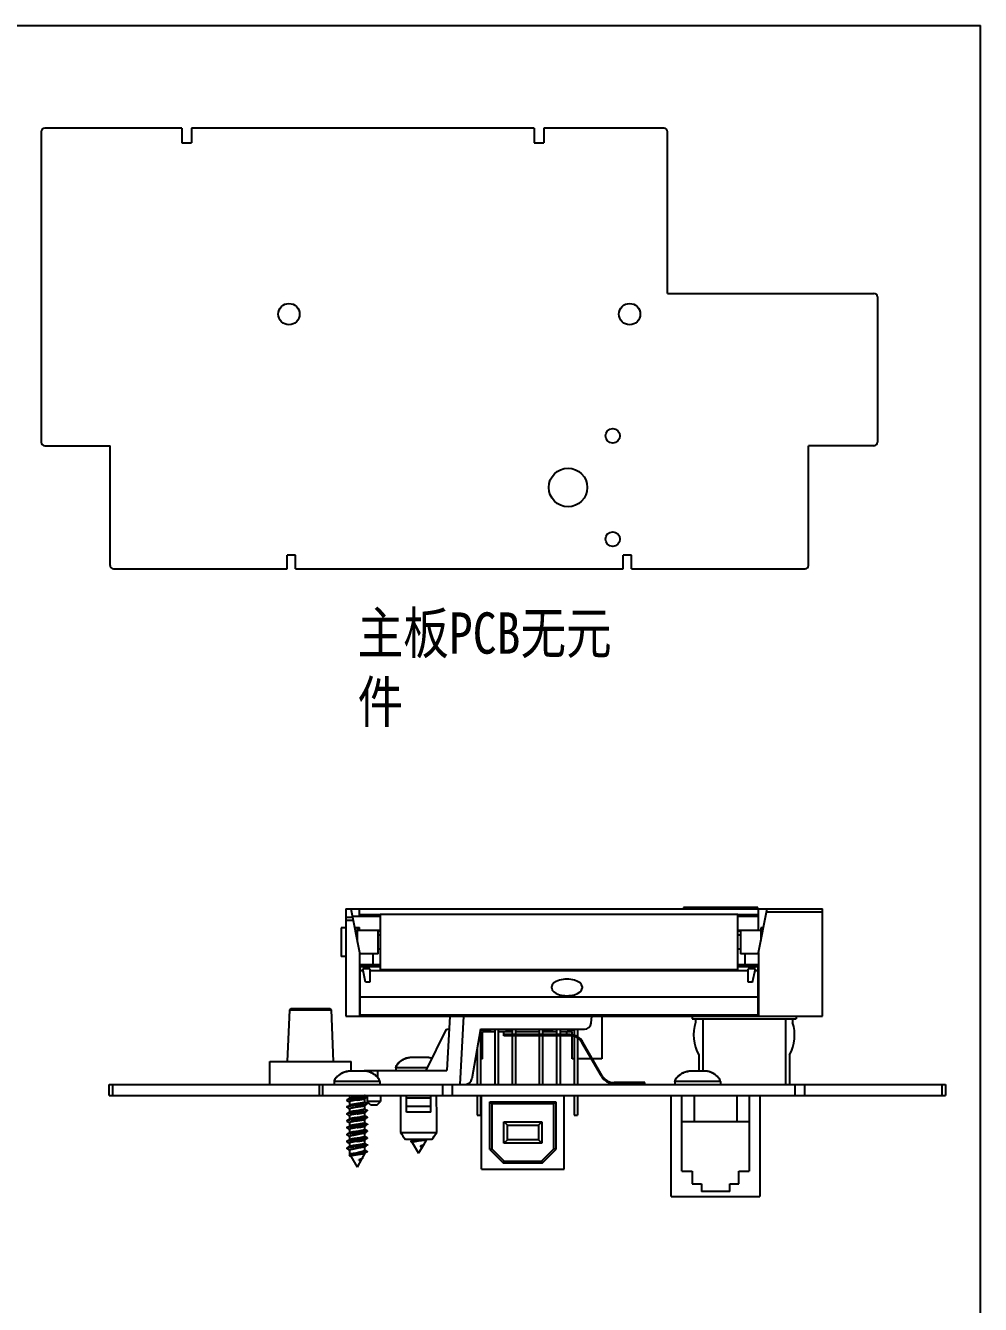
# Model space of a CAD drawing. Extents: x 0 to 420, y -74 to 297.
# Drawn here: x 281.2 to 420, y 111.3 to 297 of the extents above; entities that cross this region are included whole.
import ezdxf

# ---------------------------------------------------------------- set-up
doc = ezdxf.new("R2010")
doc.units = 0
doc.header["$LTSCALE"] = 23.1
doc.layers.get('0').update_dxf_attribs({"linetype": 'CONTINUOUS'})
doc.layers.add('02___PRT_ALL_AXES', color=7, linetype='CONTINUOUS')
doc.styles.get("Standard").update_dxf_attribs({"font": 'txt', "width": 0.85})

msp = doc.modelspace()

# ---------------------------------------------------------------- linework, layer by layer
at = {"color": 7, "linetype": 'CONTINUOUS'}
for p, q in [((0, 297), (420, 297)), ((420, 0), (420, 297)), ((283.52, 281.59), (283.52, 236.49)), ((303.97, 282.09), (284.02, 282.09)), ((303.97, 282.09), (303.97, 279.99)), ((305.37, 282.09), (305.37, 279.99)), ((355.17, 282.09), (305.37, 282.09)), ((355.17, 282.09), (355.17, 279.99)), ((374.02, 282.09), (356.57, 282.09)), ((356.57, 282.09), (356.57, 279.99)), ((374.52, 258.09), (374.52, 281.59)), ((303.97, 279.99), (305.37, 279.99)), ((355.17, 279.99), (356.57, 279.99)), ((374.52, 258.09), (404.52, 258.09)), ((405.02, 257.59), (405.02, 236.49)), ((284.02, 235.99), (293.52, 235.99)), ((293.52, 218.59), (293.52, 235.99)), ((404.52, 235.99), (395.01, 235.99)), ((395.01, 218.59), (395.01, 235.99)), ((320.47, 220.09), (319.27, 220.09)), ((319.27, 218.09), (319.27, 220.09)), ((320.47, 218.09), (320.47, 220.09)), ((369.27, 220.09), (368.07, 220.09)), ((368.07, 218.09), (368.07, 220.09)), ((369.27, 218.09), (369.27, 220.09)), ((294.02, 218.09), (319.27, 218.09)), ((320.47, 218.09), (368.07, 218.09)), ((369.27, 218.09), (394.51, 218.09)), ((327.76, 168.73), (327.76, 153.13)), ((327.76, 168.73), (397.06, 168.73)), ((327.76, 167.53), (328.73, 167.53)), ((328.49, 168.73), (329.76, 162.37)), ((328.71, 167.67), (329.76, 167.67)), ((332.76, 167.62), (328.73, 167.62)), ((329.76, 167.67), (329.76, 168.73)), ((332.76, 167.83), (329.76, 167.83)), ((332.76, 167.88), (332.76, 159.88)), ((384.76, 167.88), (332.76, 167.88)), ((387.66, 168.93), (376.86, 168.93)), ((376.86, 168.93), (376.86, 168.73)), ((384.76, 159.88), (384.76, 167.88)), ((387.76, 167.83), (384.76, 167.83)), ((387.76, 167.62), (384.76, 167.62)), ((387.66, 168.73), (387.66, 168.93)), ((387.76, 165.58), (387.76, 168.73)), ((387.76, 162.37), (389.03, 168.73)), ((397.06, 168.23), (388.93, 168.23)), ((397.06, 153.15), (397.06, 168.73)), ((327.11, 165.98), (327.11, 161.78)), ((327.76, 165.98), (327.11, 165.98)), ((328.83, 167.03), (327.76, 167.03)), ((329.03, 166.02), (329.76, 166.02)), ((329.46, 165.98), (329.04, 165.98)), ((329.46, 163.87), (329.46, 165.98)), ((332.46, 165.58), (329.46, 165.58)), ((329.76, 165.58), (329.76, 166.02)), ((331.76, 165.58), (331.76, 165.65)), ((331.76, 165.65), (332.76, 165.65)), ((332.46, 162.18), (332.46, 165.58)), ((332.46, 165.51), (332.76, 165.51)), ((384.76, 165.65), (385.76, 165.65)), ((384.76, 165.51), (385.11, 165.51)), ((388.11, 165.58), (385.11, 165.58)), ((385.11, 165.58), (385.11, 162.18)), ((385.76, 165.58), (385.76, 165.65)), ((388.48, 165.98), (388.11, 165.98)), ((388.11, 165.98), (388.11, 164.12)), ((332.76, 164.88), (332.46, 164.88)), ((385.11, 164.88), (384.76, 164.88)), ((327.76, 161.78), (327.11, 161.78)), ((329.76, 162.37), (329.76, 153.15)), ((332.46, 162.18), (329.76, 162.18)), ((331.76, 160.63), (331.76, 162.18)), ((332.76, 162.88), (332.46, 162.88)), ((385.11, 162.88), (384.76, 162.88)), ((387.76, 162.18), (385.11, 162.18)), ((385.76, 162.18), (385.76, 160.63)), ((387.76, 162.37), (387.76, 153.15)), ((329.81, 160.63), (329.81, 153.13)), ((329.81, 160.63), (332.76, 160.63)), ((329.81, 160.34), (332.76, 160.34)), ((330.62, 158.07), (330.23, 160.03)), ((331.25, 160.03), (330.23, 160.03)), ((331.25, 160.03), (331.25, 158.07)), ((384.76, 159.88), (332.76, 159.88)), ((384.76, 160.63), (387.71, 160.63)), ((384.76, 160.34), (387.71, 160.34)), ((387.29, 160.03), (386.27, 160.03)), ((386.27, 158.07), (386.27, 160.03)), ((386.9, 158.07), (387.29, 160.03)), ((387.71, 153.13), (387.71, 160.63)), ((330.29, 159.71), (329.81, 159.71)), ((331.25, 158.07), (330.62, 158.07)), ((386.27, 159.71), (331.25, 159.71)), ((386.9, 158.07), (386.27, 158.07)), ((387.71, 159.71), (387.23, 159.71)), ((357.71, 157.19), (357.71, 157.43)), ((362.11, 157.43), (362.11, 157.19)), ((319.84, 154.23), (325.48, 154.23)), ((329.81, 154.63), (329.76, 154.63)), ((329.81, 155.95), (387.71, 155.95)), ((387.76, 154.63), (387.71, 154.63)), ((319.31, 146.53), (319.64, 154.04)), ((319.64, 154.04), (325.68, 154.04)), ((326.01, 146.53), (325.68, 154.04)), ((327.76, 153.15), (329.76, 153.15)), ((327.76, 153.13), (389.76, 153.13)), ((387.71, 153.26), (329.81, 153.26)), ((342.88, 153.13), (342.46, 145.23)), ((344.88, 153.13), (344.36, 143.23)), ((363.44, 152.14), (363.53, 153.13)), ((364.96, 153.13), (364.96, 146.95)), ((378.11, 153.13), (378.11, 152.73)), ((378.11, 152.73), (393.21, 152.73)), ((378.61, 152.73), (378.61, 152.23)), ((379.66, 152.73), (379.66, 145.13)), ((387.76, 153.15), (397.06, 153.15)), ((389.76, 153.15), (389.76, 153.13)), ((391.66, 152.73), (391.66, 143.23)), ((392.71, 152.73), (392.71, 152.23)), ((393.21, 153.15), (393.21, 152.73)), ((339.46, 145.23), (342.39, 151.23)), ((342.39, 151.23), (342.78, 151.23)), ((347.36, 151.23), (346.09, 144.05)), ((347.36, 151.23), (362.44, 151.23)), ((347.36, 151.13), (348.91, 151.13)), ((347.36, 151.13), (347.36, 143.23)), ((347.66, 150.89), (349.41, 150.89)), ((347.66, 146.95), (347.66, 150.89)), ((349.41, 150.86), (347.66, 150.86)), ((348.91, 151.13), (348.91, 151.23)), ((349.41, 151.23), (349.41, 143.23)), ((349.91, 151.23), (349.91, 143.23)), ((349.91, 150.89), (351.96, 150.89)), ((351.96, 150.86), (349.91, 150.86)), ((350.76, 150.3), (350.76, 150.86)), ((360.36, 150.45), (350.76, 150.45)), ((350.91, 151.23), (351.01, 151.13)), ((351.01, 151.13), (351.96, 151.13)), ((351.96, 151.13), (351.96, 143.23)), ((352.46, 151.23), (352.46, 150.45)), ((352.46, 150.89), (355.86, 150.89)), ((355.86, 150.86), (352.46, 150.86)), ((355.86, 151.23), (355.86, 150.45)), ((356.36, 151.13), (357.91, 151.13)), ((356.36, 151.13), (356.36, 150.45)), ((356.36, 150.89), (358.41, 150.89)), ((358.41, 150.86), (356.36, 150.86)), ((357.91, 151.13), (357.91, 151.23)), ((358.41, 151.23), (358.41, 150.45)), ((358.91, 151.23), (358.91, 150.45)), ((358.91, 150.89), (360.66, 150.89)), ((360.66, 150.86), (358.91, 150.86)), ((359.26, 150.3), (359.26, 150.45)), ((359.86, 150.86), (359.86, 150.45)), ((359.91, 151.23), (360.01, 151.13)), ((360.01, 151.13), (360.96, 151.13)), ((360.36, 150.45), (360.36, 150.3)), ((360.66, 150.42), (360.66, 150.89)), ((360.96, 151.13), (360.96, 150.36)), ((361.46, 151.23), (361.46, 150.14)), ((352.46, 150.3), (352.46, 143.23)), ((355.86, 150.3), (355.86, 143.23)), ((356.36, 150.3), (356.36, 143.23)), ((358.41, 150.3), (358.41, 143.23)), ((358.91, 150.3), (358.91, 143.23)), ((360.66, 146.95), (360.66, 150.27)), ((360.96, 150.2), (360.96, 143.23)), ((361.46, 149.97), (361.46, 143.23)), ((362.22, 149.38), (362.09, 149.3)), ((365.05, 144.48), (362.22, 149.38)), ((337.16, 147.13), (337.06, 147.13)), ((337.16, 147.13), (337.16, 147.13)), ((337.76, 147.13), (337.21, 147.13)), ((337.76, 147.13), (337.76, 147.13)), ((338.85, 147.13), (337.87, 147.13)), ((339.51, 147.13), (338.96, 147.13)), ((338.96, 147.13), (338.96, 147.13)), ((339.66, 147.13), (339.56, 147.13)), ((339.56, 147.13), (339.56, 147.13)), ((346.86, 146.95), (346.61, 146.95)), ((346.86, 148.39), (346.86, 143.23)), ((347.66, 146.95), (347.36, 146.95)), ((360.96, 146.95), (360.66, 146.95)), ((363.45, 146.95), (361.46, 146.95)), ((364.96, 146.95), (363.62, 146.95)), ((379.06, 147.53), (379.06, 145.13)), ((392.26, 147.53), (392.26, 143.23)), ((316.76, 143.23), (316.76, 146.53)), ((316.76, 146.53), (328.56, 146.53)), ((328.21, 145.13), (328.11, 145.13)), ((328.21, 145.13), (328.21, 145.13)), ((328.81, 145.13), (328.26, 145.13)), ((328.56, 145.13), (328.56, 146.53)), ((328.81, 145.13), (328.81, 145.13)), ((329.9, 145.13), (328.92, 145.13)), ((330.56, 145.13), (330.01, 145.13)), ((330.01, 145.13), (330.01, 145.13)), ((330.43, 145.23), (330.43, 145.13)), ((330.43, 145.23), (342.46, 145.23)), ((330.71, 145.13), (330.61, 145.13)), ((330.61, 145.13), (330.61, 145.13)), ((331.74, 144.79), (331.51, 144.91)), ((332.36, 145.23), (332.36, 144.29)), ((339.66, 145.63), (335.06, 145.63)), ((335.06, 145.63), (335.06, 145.23)), ((364.22, 145.62), (364.35, 145.69)), ((376.81, 144.91), (376.58, 144.79)), ((377.71, 145.13), (377.61, 145.13)), ((377.71, 145.13), (377.71, 145.13)), ((378.31, 145.13), (377.76, 145.13)), ((378.31, 145.13), (378.31, 145.13)), ((379.4, 145.13), (378.42, 145.13)), ((380.06, 145.13), (379.51, 145.13)), ((379.51, 145.13), (379.51, 145.13)), ((380.21, 145.13), (380.11, 145.13)), ((380.11, 145.13), (380.11, 145.13)), ((380.46, 145.1), (380.21, 145.13)), ((380.74, 145.02), (380.46, 145.1)), ((293.41, 141.63), (293.41, 143.23)), ((293.41, 143.23), (414.91, 143.23)), ((293.91, 141.63), (293.91, 143.23)), ((323.91, 143.23), (323.91, 141.63)), ((324.41, 143.23), (324.41, 141.63)), ((326.11, 143.63), (326.11, 143.23)), ((332.71, 143.63), (326.11, 143.63)), ((332.71, 143.63), (332.7, 143.7)), ((332.71, 143.63), (332.71, 143.23)), ((341.86, 141.63), (341.86, 143.23)), ((343.26, 141.63), (343.26, 143.23)), ((365.05, 144.48), (364.92, 144.41)), ((371.24, 143.48), (366.78, 143.48)), ((366.78, 143.48), (366.78, 143.33)), ((367.24, 143.33), (367.24, 143.48)), ((371.24, 143.33), (371.24, 143.48)), ((382.21, 143.63), (375.61, 143.63)), ((375.61, 143.63), (375.61, 143.23)), ((382.21, 143.63), (382.2, 143.7)), ((382.21, 143.63), (382.21, 143.23)), ((393.06, 141.63), (393.06, 143.23)), ((394.46, 141.63), (394.46, 143.23)), ((414.41, 143.23), (414.41, 141.63)), ((414.91, 143.23), (414.91, 141.63)), ((293.41, 141.63), (414.91, 141.63)), ((330.88, 141.46), (330.59, 141.63)), ((330.89, 141.63), (330.89, 141.46)), ((330.89, 141.4), (330.9, 140.73)), ((332.83, 141.63), (332.82, 140.73)), ((336.61, 139.18), (336.61, 141.63)), ((340.11, 141.25), (336.61, 141.25)), ((340.11, 139.18), (340.11, 141.63)), ((346.86, 141.63), (346.86, 138.78)), ((347.36, 141.63), (347.36, 138.78)), ((347.51, 130.93), (347.51, 141.63)), ((359.51, 130.93), (359.51, 141.63)), ((360.96, 141.63), (360.96, 138.78)), ((361.46, 141.63), (361.46, 138.78)), ((375.06, 126.93), (375.06, 141.63)), ((376.61, 130.63), (376.61, 141.63)), ((378.41, 141.63), (378.41, 137.83)), ((384.61, 141.63), (384.61, 137.83)), ((386.41, 141.63), (386.41, 130.63)), ((387.96, 141.63), (387.96, 126.93)), ((327.93, 140.9), (328.23, 140.73)), ((327.93, 139.9), (328.23, 139.73)), ((328.23, 140.73), (328.31, 140.68)), ((328.23, 139.73), (328.31, 139.68)), ((330.59, 140.63), (330.51, 140.68)), ((330.59, 139.63), (330.51, 139.68)), ((330.88, 140.46), (330.59, 140.63)), ((330.88, 139.46), (330.59, 139.63)), ((331.41, 140.23), (330.9, 140.73)), ((332.82, 140.73), (330.9, 140.73)), ((332.31, 140.23), (331.41, 140.23)), ((332.31, 140.23), (332.82, 140.73)), ((336.61, 140.08), (340.11, 140.08)), ((348.71, 140.69), (358.31, 140.69)), ((348.71, 133.76), (348.71, 140.69)), ((348.71, 140.69), (349.01, 140.39)), ((358.01, 140.39), (349.01, 140.39)), ((349.01, 140.39), (349.01, 133.89)), ((358.31, 140.69), (358.01, 140.39)), ((358.01, 133.89), (358.01, 140.39)), ((358.31, 140.69), (358.31, 133.76)), ((327.93, 138.9), (328.23, 138.73)), ((327.93, 137.9), (328.23, 137.73)), ((328.23, 138.73), (328.31, 138.68)), ((328.23, 137.73), (328.31, 137.68)), ((330.59, 138.63), (330.51, 138.68)), ((330.59, 137.63), (330.51, 137.68)), ((330.88, 138.46), (330.59, 138.63)), ((330.88, 137.46), (330.59, 137.63)), ((340.11, 139.18), (336.61, 139.18)), ((346.86, 138.78), (347.36, 138.78)), ((350.76, 137.79), (356.26, 137.79)), ((351.26, 137.29), (350.76, 137.79)), ((350.76, 134.69), (350.76, 137.79)), ((355.76, 137.29), (356.26, 137.79)), ((356.26, 137.79), (356.26, 134.69)), ((360.96, 138.78), (361.46, 138.78)), ((376.61, 137.83), (386.41, 137.83)), ((327.93, 136.9), (328.23, 136.73)), ((327.93, 135.9), (328.23, 135.73)), ((328.23, 136.73), (328.31, 136.68)), ((328.23, 135.73), (328.31, 135.68)), ((330.59, 136.63), (330.51, 136.68)), ((330.59, 135.63), (330.51, 135.68)), ((330.88, 136.46), (330.59, 136.63)), ((330.88, 135.46), (330.59, 135.63)), ((335.72, 136.23), (341, 136.23)), ((351.26, 137.29), (355.76, 137.29)), ((351.26, 135.19), (351.26, 137.29)), ((355.76, 137.29), (355.76, 135.19)), ((327.93, 134.9), (328.23, 134.73)), ((327.93, 133.9), (328.23, 133.73)), ((328.23, 134.73), (328.31, 134.68)), ((328.23, 133.73), (328.31, 133.68)), ((330.59, 134.63), (330.51, 134.68)), ((330.88, 134.46), (330.59, 134.63)), ((340.27, 135.23), (336.45, 135.23)), ((337.66, 135.13), (337.26, 135.13)), ((337.38, 135.05), (337.27, 134.98)), ((337.27, 134.9), (337.45, 134.8)), ((338.62, 134.27), (338.6, 134.21)), ((338.6, 134.21), (338.64, 134.25)), ((338.64, 134.25), (338.62, 134.27)), ((338.98, 134.33), (339.08, 134.39)), ((339.46, 135.13), (339.05, 135.13)), ((339.45, 135.2), (339.49, 135.23)), ((348.71, 133.76), (349.01, 133.89)), ((348.71, 133.76), (350.68, 131.79)), ((349.01, 133.89), (350.81, 132.09)), ((351.26, 135.19), (350.76, 134.69)), ((356.26, 134.69), (350.76, 134.69)), ((355.76, 135.19), (351.26, 135.19)), ((355.76, 135.19), (356.26, 134.69)), ((356.21, 132.09), (358.01, 133.89)), ((356.33, 131.79), (358.31, 133.76)), ((358.31, 133.76), (358.01, 133.89)), ((328.71, 133.13), (328.31, 133.13)), ((328.43, 133.05), (328.32, 132.98)), ((328.32, 132.9), (328.5, 132.8)), ((329.67, 132.27), (329.65, 132.21)), ((329.65, 132.21), (329.69, 132.25)), ((329.69, 132.25), (329.67, 132.27)), ((330.03, 132.33), (330.13, 132.39)), ((330.51, 133.13), (330.1, 133.13)), ((330.5, 133.2), (330.85, 133.41)), ((330.6, 133.62), (330.51, 133.68)), ((330.85, 133.47), (330.6, 133.62)), ((350.68, 131.79), (350.81, 132.09)), ((350.81, 132.09), (356.21, 132.09)), ((356.33, 131.79), (356.21, 132.09)), ((347.51, 130.93), (359.51, 130.93)), ((356.33, 131.79), (350.68, 131.79)), ((376.61, 130.63), (378.11, 130.63)), ((378.11, 130.63), (378.11, 128.78)), ((384.91, 130.63), (386.41, 130.63)), ((384.91, 128.78), (384.91, 130.63)), ((378.11, 128.78), (379.46, 128.78)), ((379.46, 128.78), (379.46, 127.68)), ((383.56, 128.78), (384.91, 128.78)), ((383.56, 127.68), (383.56, 128.78)), ((375.06, 126.93), (387.96, 126.93)), ((383.56, 127.68), (379.46, 127.68))]:
    msp.add_line(p, q, dxfattribs=at)
at = {"color": 3, "linetype": 'CONTINUOUS'}
for p, q in [((360.36, 150.3), (350.76, 150.3)), ((364.92, 144.41), (362.09, 149.3)), ((371.24, 143.33), (366.78, 143.33))]:
    msp.add_line(p, q, dxfattribs=at)
at = {"color": 7, "linetype": 'CONTINUOUS'}
for points in [[(337.06, 147.13), (336.81, 147.1), (336.53, 147.02), (336.26, 146.91), (336.03, 146.79), (335.84, 146.66), (335.67, 146.54), (335.53, 146.41), (335.41, 146.29), (335.31, 146.17), (335.22, 146.06), (335.15, 145.94), (335.1, 145.82), (335.07, 145.7), (335.06, 145.63)], [(340.31, 146.97), (340.19, 147.02), (339.91, 147.1), (339.66, 147.13)], [(328.11, 145.13), (327.86, 145.1), (327.58, 145.02), (327.31, 144.91), (327.08, 144.79), (326.89, 144.66), (326.72, 144.54), (326.58, 144.41), (326.46, 144.29), (326.36, 144.17), (326.27, 144.06), (326.2, 143.94), (326.15, 143.82), (326.12, 143.7), (326.11, 143.63)], [(331.51, 144.91), (331.24, 145.02), (330.96, 145.1), (330.71, 145.13)], [(377.61, 145.13), (377.36, 145.1), (377.08, 145.02), (376.81, 144.91)], [(382.2, 143.7), (382.17, 143.82), (382.12, 143.94), (382.05, 144.06), (381.96, 144.17), (381.86, 144.29), (381.74, 144.41), (381.59, 144.54), (381.43, 144.66), (381.24, 144.79), (381.01, 144.91), (380.74, 145.02)], [(332.7, 143.7), (332.67, 143.82), (332.62, 143.94), (332.55, 144.06), (332.46, 144.17), (332.36, 144.29), (332.24, 144.41), (332.09, 144.54), (331.93, 144.66), (331.74, 144.79)], [(376.58, 144.79), (376.39, 144.66), (376.22, 144.54), (376.08, 144.41), (375.96, 144.29), (375.86, 144.17), (375.77, 144.06), (375.7, 143.94), (375.65, 143.82), (375.62, 143.7), (375.61, 143.63)], [(328.34, 141.2), (328.08, 141.04), (327.93, 140.96)], [(330.48, 141.16), (330.74, 141.31), (330.88, 141.4)], [(328.34, 140.2), (328.08, 140.04), (327.93, 139.96)], [(330.48, 140.16), (330.74, 140.31), (330.88, 140.4)], [(330.48, 139.16), (330.74, 139.31), (330.88, 139.4)], [(328.34, 139.2), (328.08, 139.04), (327.93, 138.96)], [(328.34, 138.2), (328.08, 138.04), (327.93, 137.96)], [(330.48, 138.16), (330.74, 138.31), (330.88, 138.4)], [(328.34, 137.2), (328.08, 137.04), (327.93, 136.96)], [(328.34, 136.2), (328.08, 136.04), (327.93, 135.96)], [(330.48, 137.16), (330.74, 137.31), (330.88, 137.4)], [(330.48, 136.16), (330.74, 136.31), (330.88, 136.4)], [(328.34, 135.2), (328.08, 135.04), (327.93, 134.96)], [(328.34, 134.2), (328.08, 134.04), (327.93, 133.96)], [(330.48, 135.16), (330.74, 135.31), (330.88, 135.4)], [(330.48, 134.16), (330.74, 134.31), (330.88, 134.4)]]:
    msp.add_lwpolyline(points, dxfattribs=at)
for centre, radius in [((319.52, 255.09), 1.55), ((369.02, 255.09), 1.55), ((366.57, 237.42), 1.05), ((360.07, 229.92), 2.8), ((366.57, 222.42), 1.05)]:
    msp.add_circle(centre, radius, dxfattribs=at)
for centre, radius, start, end in [((284.02, 281.59), 0.5, 90, 180), ((374.02, 281.59), 0.5, 0, 90), ((404.52, 257.59), 0.5, 0, 90), ((284.02, 236.49), 0.5, 180, 270), ((404.52, 236.49), 0.5, 270, 360), ((294.02, 218.59), 0.5, 180, 270), ((394.51, 218.59), 0.5, 270, 360), ((319.84, 154.03), 0.2, 90, 177.5), ((325.48, 154.03), 0.2, 2.5, 90), ((360.36, 148.3), 2.15, 30, 90), ((362.44, 152.23), 1, 270, 355), ((384.12, 150.38), 5.81, 161.5147, 209.4235), ((387.19, 150.38), 5.81, 330.5765, 18.4853), ((337.21, 145.82), 1.31, 90.0183, 92.3079), ((337.87, 141.49), 5.64, 89.967, 91.1126), ((338.85, 141.49), 5.64, 88.8874, 90.033), ((339.51, 145.82), 1.31, 87.6921, 89.9817), ((328.26, 143.82), 1.31, 90.0183, 92.3079), ((328.92, 139.49), 5.64, 89.967, 91.1126), ((329.9, 139.49), 5.64, 88.8874, 90.033), ((330.56, 143.82), 1.31, 87.6921, 89.9817), ((377.76, 143.82), 1.31, 90.0183, 92.3079), ((378.42, 139.49), 5.64, 89.967, 91.1126), ((379.4, 139.49), 5.64, 88.8874, 90.033), ((380.06, 143.82), 1.31, 87.6921, 89.9817), ((345.11, 144.23), 1, 270, 350), ((366.78, 145.48), 2, 210, 270), ((408.05, 188.47), 89.22, 215.8382, 216.6344), ((268.67, 188.47), 89.22, 323.3656, 324.1618)]:
    msp.add_arc(centre, radius, start, end, dxfattribs=at)
at = {"color": 3, "linetype": 'CONTINUOUS'}
for centre, radius, start, end in [((360.36, 148.3), 2, 30, 90), ((366.78, 145.48), 2.15, 210, 270)]:
    msp.add_arc(centre, radius, start, end, dxfattribs=at)
at = {"color": 7, "linetype": 'CONTINUOUS'}
for centre, major_axis, ratio, start_param, end_param in [((359.91, 157.43), (2.2, 0), 0.489796, 0, 3.141593), ((359.91, 157.19), (2.2, 0), 0.489796, -3.141593, 0), ((338.36, 92.26), (0, 157.55), 0.017455, 1.252078, 1.287966), ((338.36, 92.26), (0, 157.55), 0.017455, -1.287966, -1.252078)]:
    msp.add_ellipse(centre, major_axis=major_axis, ratio=ratio, start_param=start_param, end_param=end_param, dxfattribs=at)
for points, knots in [([(335.07, 145.72), (335.08, 145.77), (335.11, 145.88), (335.19, 146.02), (335.28, 146.15), (335.42, 146.31), (335.61, 146.5), (335.87, 146.69), (336.14, 146.86), (336.43, 146.99), (336.69, 147.08), (336.9, 147.12), (337.01, 147.13), (337.06, 147.13)], [0, 0, 0, 0, 0.062467, 0.124965, 0.187473, 0.249985, 0.374949, 0.499938, 0.624939, 0.749947, 0.874915, 0.937478, 1, 1, 1, 1]), ([(340.32, 146.97), (340.21, 147.02), (340.05, 147.07), (339.83, 147.12), (339.72, 147.13), (339.66, 147.13)], [0, 0, 0, 0, 0.499776, 0.749953, 1, 1, 1, 1]), ([(326.12, 143.72), (326.13, 143.77), (326.16, 143.88), (326.24, 144.02), (326.33, 144.15), (326.47, 144.31), (326.66, 144.5), (326.92, 144.69), (327.19, 144.86), (327.48, 144.99), (327.74, 145.08), (327.95, 145.12), (328.06, 145.13), (328.11, 145.13)], [0, 0, 0, 0, 0.062467, 0.124965, 0.187473, 0.249985, 0.374949, 0.499938, 0.624939, 0.749947, 0.874915, 0.937478, 1, 1, 1, 1]), ([(332.7, 143.72), (332.69, 143.77), (332.65, 143.88), (332.58, 144.02), (332.49, 144.15), (332.35, 144.31), (332.15, 144.5), (331.9, 144.69), (331.62, 144.86), (331.33, 144.99), (331.08, 145.08), (330.87, 145.12), (330.76, 145.13), (330.71, 145.13)], [0, 0, 0, 0, 0.062467, 0.124965, 0.187473, 0.249985, 0.374949, 0.499938, 0.624939, 0.749947, 0.874915, 0.937478, 1, 1, 1, 1]), ([(375.62, 143.72), (375.63, 143.77), (375.66, 143.88), (375.74, 144.02), (375.83, 144.15), (375.97, 144.31), (376.16, 144.5), (376.42, 144.69), (376.69, 144.86), (376.98, 144.99), (377.24, 145.08), (377.45, 145.12), (377.56, 145.13), (377.61, 145.13)], [0, 0, 0, 0, 0.062467, 0.124965, 0.187473, 0.249985, 0.374949, 0.499938, 0.624939, 0.749947, 0.874915, 0.937478, 1, 1, 1, 1]), ([(382.2, 143.72), (382.19, 143.77), (382.15, 143.88), (382.08, 144.02), (381.99, 144.15), (381.85, 144.31), (381.65, 144.5), (381.4, 144.69), (381.12, 144.86), (380.83, 144.99), (380.58, 145.08), (380.37, 145.12), (380.26, 145.13), (380.21, 145.13)], [0, 0, 0, 0, 0.062467, 0.124965, 0.187473, 0.249985, 0.374949, 0.499938, 0.624939, 0.749947, 0.874915, 0.937478, 1, 1, 1, 1]), ([(330.88, 141.4), (330.88, 141.39), (330.85, 141.38), (330.81, 141.37), (330.76, 141.36), (330.67, 141.34), (330.54, 141.31), (330.32, 141.28), (330.03, 141.24), (329.66, 141.2), (329.28, 141.16), (328.91, 141.12), (328.62, 141.09), (328.41, 141.06), (328.27, 141.04), (328.16, 141.02), (328.06, 141), (328, 140.98), (327.96, 140.97), (327.94, 140.96), (327.93, 140.96)], [0, 0, 0, 0, 0.010761, 0.024901, 0.042426, 0.063265, 0.114356, 0.176805, 0.287759, 0.412843, 0.543739, 0.671718, 0.788256, 0.839777, 0.885641, 0.92511, 0.957573, 0.982588, 0.992239, 1, 1, 1, 1]), ([(329.41, 141.41), (329.29, 141.39), (329.11, 141.37), (328.89, 141.33), (328.74, 141.31), (328.61, 141.28), (328.49, 141.25), (328.42, 141.23), (328.37, 141.21), (328.35, 141.2), (328.34, 141.2)], [0, 0, 0, 0, 0.331669, 0.486362, 0.628077, 0.753073, 0.858181, 0.940933, 0.973447, 1, 1, 1, 1]), ([(330.49, 141.63), (330.48, 141.62), (330.46, 141.61), (330.42, 141.59), (330.35, 141.57), (330.24, 141.54), (330.1, 141.52), (329.95, 141.49), (329.71, 141.45), (329.53, 141.43), (329.41, 141.41)], [0, 0, 0, 0, 0.023641, 0.05353, 0.132298, 0.235318, 0.360074, 0.503184, 0.660592, 1, 1, 1, 1]), ([(329.41, 140.95), (329.53, 140.96), (329.7, 140.99), (329.93, 141.03), (330.08, 141.05), (330.21, 141.08), (330.32, 141.1), (330.4, 141.12), (330.45, 141.14), (330.47, 141.15), (330.48, 141.16)], [0, 0, 0, 0, 0.331675, 0.486368, 0.628083, 0.753078, 0.858183, 0.940933, 0.973447, 1, 1, 1, 1]), ([(330.88, 141.46), (330.89, 141.46), (330.89, 141.45), (330.9, 141.44), (330.91, 141.44), (330.91, 141.43), (330.91, 141.42), (330.9, 141.41), (330.89, 141.41), (330.89, 141.4), (330.88, 141.4)], [0, 0, 0, 0, 0.164194, 0.297955, 0.406547, 0.500006, 0.593472, 0.702049, 0.835783, 1, 1, 1, 1]), ([(327.93, 140.96), (327.93, 140.96), (327.92, 140.95), (327.92, 140.94), (327.91, 140.94), (327.91, 140.93), (327.91, 140.92), (327.92, 140.91), (327.92, 140.91), (327.93, 140.9), (327.93, 140.9)], [0, 0, 0, 0, 0.164166, 0.297917, 0.406543, 0.500011, 0.593491, 0.702091, 0.835799, 1, 1, 1, 1]), ([(327.93, 139.96), (327.93, 139.96), (327.92, 139.95), (327.92, 139.94), (327.91, 139.94), (327.91, 139.93), (327.91, 139.92), (327.92, 139.91), (327.92, 139.91), (327.93, 139.9), (327.93, 139.9)], [0, 0, 0, 0, 0.164219, 0.297943, 0.406521, 0.49999, 0.593449, 0.702047, 0.83581, 1, 1, 1, 1]), ([(330.29, 140.28), (330.18, 140.26), (329.95, 140.24), (329.59, 140.2), (329.22, 140.16), (328.86, 140.12), (328.58, 140.09), (328.38, 140.06), (328.25, 140.04), (328.14, 140.02), (328.05, 140), (327.99, 139.98), (327.96, 139.97), (327.94, 139.96), (327.93, 139.96)], [0, 0, 0, 0, 0.139819, 0.294157, 0.4534, 0.607579, 0.74707, 0.808551, 0.86323, 0.910279, 0.949027, 0.978989, 0.990604, 1, 1, 1, 1]), ([(330.88, 139.4), (330.88, 139.39), (330.85, 139.38), (330.81, 139.37), (330.76, 139.36), (330.67, 139.34), (330.54, 139.31), (330.32, 139.28), (330.03, 139.24), (329.66, 139.2), (329.28, 139.16), (328.91, 139.12), (328.62, 139.09), (328.41, 139.06), (328.27, 139.04), (328.16, 139.02), (328.06, 139), (328, 138.98), (327.96, 138.97), (327.94, 138.96), (327.93, 138.96)], [0, 0, 0, 0, 0.010763, 0.024901, 0.042427, 0.063265, 0.114356, 0.176806, 0.287759, 0.412843, 0.543739, 0.671718, 0.788256, 0.839776, 0.885642, 0.92511, 0.957571, 0.982588, 0.992237, 1, 1, 1, 1]), ([(329.41, 140.95), (329.27, 140.93), (329.06, 140.9), (328.81, 140.86), (328.66, 140.83), (328.56, 140.81), (328.5, 140.79), (328.44, 140.78), (328.4, 140.76), (328.36, 140.75), (328.34, 140.74), (328.32, 140.72), (328.31, 140.71), (328.31, 140.7)], [0, 0, 0, 0, 0.372497, 0.541189, 0.689634, 0.754542, 0.812469, 0.862931, 0.905584, 0.940227, 0.954568, 0.966978, 1, 1, 1, 1]), ([(328.31, 139.7), (328.31, 139.71), (328.32, 139.72), (328.34, 139.74), (328.36, 139.75), (328.4, 139.76), (328.44, 139.78), (328.5, 139.79), (328.56, 139.81), (328.66, 139.83), (328.81, 139.86), (329.06, 139.9), (329.27, 139.93), (329.41, 139.95)], [0, 0, 0, 0, 0.033021, 0.045432, 0.059774, 0.094419, 0.137077, 0.187542, 0.245471, 0.31038, 0.458822, 0.627508, 1, 1, 1, 1]), ([(329.41, 140.41), (329.29, 140.39), (329.11, 140.37), (328.89, 140.33), (328.74, 140.31), (328.61, 140.28), (328.49, 140.25), (328.42, 140.23), (328.37, 140.21), (328.35, 140.2), (328.34, 140.2)], [0, 0, 0, 0, 0.331662, 0.486344, 0.62805, 0.753049, 0.858165, 0.940927, 0.973445, 1, 1, 1, 1]), ([(329.41, 139.41), (329.29, 139.39), (329.11, 139.37), (328.89, 139.33), (328.74, 139.31), (328.61, 139.28), (328.49, 139.25), (328.42, 139.23), (328.37, 139.21), (328.35, 139.2), (328.34, 139.2)], [0, 0, 0, 0, 0.331673, 0.486366, 0.62808, 0.753074, 0.858179, 0.940931, 0.973447, 1, 1, 1, 1]), ([(330.06, 140.51), (329.95, 140.49), (329.74, 140.46), (329.52, 140.43), (329.41, 140.41)], [0, 0, 0, 0, 0.474872, 1, 1, 1, 1]), ([(329.41, 139.95), (329.52, 139.96), (329.74, 139.99), (329.95, 140.03), (330.06, 140.05)], [0, 0, 0, 0, 0.525128, 1, 1, 1, 1]), ([(330.51, 139.66), (330.51, 139.65), (330.49, 139.63), (330.48, 139.62), (330.46, 139.61), (330.42, 139.6), (330.38, 139.58), (330.32, 139.56), (330.26, 139.55), (330.16, 139.53), (330.01, 139.5), (329.75, 139.46), (329.55, 139.43), (329.41, 139.41)], [0, 0, 0, 0, 0.033026, 0.045436, 0.059779, 0.094423, 0.137079, 0.187542, 0.24547, 0.310377, 0.458821, 0.627516, 1, 1, 1, 1]), ([(330.51, 140.66), (330.51, 140.66), (330.51, 140.65), (330.5, 140.64), (330.49, 140.63), (330.47, 140.62), (330.44, 140.6), (330.39, 140.58), (330.32, 140.56), (330.24, 140.55), (330.15, 140.53), (330.09, 140.52), (330.06, 140.51)], [0, 0, 0, 0, 0.019547, 0.041974, 0.069242, 0.102424, 0.188251, 0.301027, 0.440208, 0.604462, 0.791938, 1, 1, 1, 1]), ([(330.06, 140.05), (330.1, 140.06), (330.19, 140.07), (330.31, 140.1), (330.4, 140.12), (330.45, 140.14), (330.47, 140.15), (330.48, 140.16)], [0, 0, 0, 0, 0.337217, 0.620756, 0.843053, 0.929788, 1, 1, 1, 1]), ([(330.88, 140.4), (330.87, 140.39), (330.85, 140.38), (330.8, 140.37), (330.74, 140.35), (330.64, 140.33), (330.49, 140.31), (330.36, 140.29), (330.29, 140.28)], [0, 0, 0, 0, 0.058858, 0.137667, 0.236426, 0.354537, 0.645166, 1, 1, 1, 1]), ([(330.88, 140.46), (330.89, 140.46), (330.89, 140.45), (330.9, 140.44), (330.91, 140.44), (330.91, 140.43), (330.91, 140.42), (330.9, 140.41), (330.89, 140.41), (330.89, 140.4), (330.88, 140.4)], [0, 0, 0, 0, 0.164171, 0.297893, 0.406514, 0.499997, 0.593478, 0.702106, 0.835838, 1, 1, 1, 1]), ([(330.88, 139.46), (330.89, 139.46), (330.89, 139.45), (330.9, 139.44), (330.91, 139.44), (330.91, 139.43), (330.91, 139.42), (330.9, 139.41), (330.89, 139.41), (330.89, 139.4), (330.88, 139.4)], [0, 0, 0, 0, 0.164173, 0.297931, 0.406551, 0.500014, 0.59349, 0.702081, 0.835788, 1, 1, 1, 1]), ([(327.93, 138.96), (327.93, 138.96), (327.92, 138.95), (327.92, 138.94), (327.91, 138.94), (327.91, 138.93), (327.91, 138.92), (327.92, 138.91), (327.92, 138.91), (327.93, 138.9), (327.93, 138.9)], [0, 0, 0, 0, 0.164187, 0.297898, 0.406505, 0.499988, 0.593461, 0.702091, 0.835837, 1, 1, 1, 1]), ([(327.93, 137.96), (327.93, 137.96), (327.92, 137.95), (327.92, 137.94), (327.91, 137.94), (327.91, 137.93), (327.91, 137.92), (327.92, 137.91), (327.92, 137.91), (327.93, 137.9), (327.93, 137.9)], [0, 0, 0, 0, 0.164162, 0.297903, 0.406534, 0.500009, 0.593493, 0.702105, 0.835819, 1, 1, 1, 1]), ([(330.88, 138.4), (330.88, 138.39), (330.85, 138.38), (330.81, 138.37), (330.76, 138.36), (330.67, 138.34), (330.54, 138.31), (330.32, 138.28), (330.03, 138.24), (329.66, 138.2), (329.28, 138.16), (328.91, 138.12), (328.62, 138.09), (328.41, 138.06), (328.27, 138.04), (328.16, 138.02), (328.06, 138), (328, 137.98), (327.96, 137.97), (327.94, 137.96), (327.93, 137.96)], [0, 0, 0, 0, 0.010761, 0.024901, 0.042426, 0.063265, 0.114356, 0.176805, 0.287759, 0.412843, 0.543739, 0.671718, 0.788256, 0.839777, 0.885641, 0.92511, 0.957572, 0.982587, 0.992238, 1, 1, 1, 1]), ([(329.41, 138.95), (329.27, 138.93), (329.06, 138.9), (328.81, 138.86), (328.66, 138.83), (328.56, 138.81), (328.5, 138.79), (328.44, 138.78), (328.4, 138.76), (328.36, 138.75), (328.34, 138.74), (328.32, 138.72), (328.31, 138.71), (328.31, 138.7)], [0, 0, 0, 0, 0.372497, 0.541189, 0.689634, 0.754542, 0.812469, 0.862931, 0.905584, 0.940227, 0.954568, 0.966978, 1, 1, 1, 1]), ([(328.31, 137.7), (328.31, 137.71), (328.32, 137.72), (328.34, 137.74), (328.36, 137.75), (328.4, 137.76), (328.44, 137.78), (328.5, 137.79), (328.56, 137.81), (328.66, 137.83), (328.81, 137.86), (329.06, 137.9), (329.27, 137.93), (329.41, 137.95)], [0, 0, 0, 0, 0.033024, 0.045435, 0.059778, 0.094423, 0.13708, 0.187545, 0.245474, 0.310383, 0.458827, 0.627518, 1, 1, 1, 1]), ([(329.41, 138.41), (329.29, 138.39), (329.11, 138.37), (328.89, 138.33), (328.74, 138.31), (328.61, 138.28), (328.49, 138.25), (328.42, 138.23), (328.37, 138.21), (328.35, 138.2), (328.34, 138.2)], [0, 0, 0, 0, 0.331659, 0.486343, 0.628055, 0.753055, 0.85817, 0.940929, 0.973446, 1, 1, 1, 1]), ([(329.41, 138.95), (329.53, 138.96), (329.7, 138.99), (329.93, 139.03), (330.08, 139.05), (330.21, 139.08), (330.32, 139.1), (330.4, 139.12), (330.45, 139.14), (330.47, 139.15), (330.48, 139.16)], [0, 0, 0, 0, 0.331662, 0.486352, 0.628066, 0.753065, 0.858177, 0.940932, 0.973447, 1, 1, 1, 1]), ([(330.51, 138.66), (330.51, 138.65), (330.49, 138.63), (330.48, 138.62), (330.46, 138.61), (330.42, 138.6), (330.38, 138.58), (330.32, 138.56), (330.26, 138.55), (330.16, 138.53), (330.01, 138.5), (329.75, 138.46), (329.55, 138.43), (329.41, 138.41)], [0, 0, 0, 0, 0.033018, 0.045428, 0.059768, 0.094409, 0.137063, 0.187524, 0.245448, 0.310353, 0.458794, 0.627493, 1, 1, 1, 1]), ([(329.41, 137.95), (329.53, 137.96), (329.7, 137.99), (329.93, 138.03), (330.08, 138.05), (330.21, 138.08), (330.32, 138.1), (330.4, 138.12), (330.45, 138.14), (330.47, 138.15), (330.48, 138.16)], [0, 0, 0, 0, 0.331668, 0.486358, 0.628071, 0.753065, 0.858173, 0.94093, 0.973447, 1, 1, 1, 1]), ([(330.51, 137.66), (330.51, 137.65), (330.49, 137.63), (330.48, 137.62), (330.46, 137.61), (330.42, 137.6), (330.38, 137.58), (330.32, 137.56), (330.26, 137.55), (330.16, 137.53), (330.01, 137.5), (329.75, 137.46), (329.55, 137.43), (329.41, 137.41)], [0, 0, 0, 0, 0.033023, 0.045434, 0.059776, 0.094421, 0.137079, 0.187544, 0.245473, 0.310382, 0.458826, 0.627516, 1, 1, 1, 1]), ([(330.88, 138.46), (330.89, 138.46), (330.89, 138.45), (330.9, 138.44), (330.91, 138.44), (330.91, 138.43), (330.91, 138.42), (330.9, 138.41), (330.89, 138.41), (330.89, 138.4), (330.88, 138.4)], [0, 0, 0, 0, 0.164207, 0.297961, 0.40654, 0.500001, 0.593463, 0.70204, 0.835789, 1, 1, 1, 1]), ([(330.88, 137.46), (330.89, 137.46), (330.89, 137.45), (330.9, 137.44), (330.91, 137.44), (330.91, 137.43), (330.91, 137.42), (330.9, 137.41), (330.89, 137.41), (330.89, 137.4), (330.88, 137.4)], [0, 0, 0, 0, 0.164215, 0.297925, 0.406511, 0.499986, 0.593447, 0.702063, 0.835823, 1, 1, 1, 1]), ([(327.93, 136.96), (327.93, 136.96), (327.92, 136.95), (327.92, 136.94), (327.91, 136.94), (327.91, 136.93), (327.91, 136.92), (327.92, 136.91), (327.92, 136.91), (327.93, 136.9), (327.93, 136.9)], [0, 0, 0, 0, 0.164153, 0.297897, 0.406491, 0.49993, 0.593367, 0.701931, 0.83569, 1, 1, 1, 1]), ([(327.93, 135.96), (327.93, 135.96), (327.92, 135.95), (327.92, 135.94), (327.91, 135.94), (327.91, 135.93), (327.91, 135.92), (327.92, 135.91), (327.92, 135.91), (327.93, 135.9), (327.93, 135.9)], [0, 0, 0, 0, 0.164217, 0.297953, 0.406529, 0.499994, 0.593453, 0.702041, 0.835801, 1, 1, 1, 1]), ([(330.88, 137.4), (330.88, 137.39), (330.85, 137.38), (330.81, 137.37), (330.76, 137.36), (330.67, 137.34), (330.54, 137.31), (330.32, 137.28), (330.03, 137.24), (329.66, 137.2), (329.28, 137.16), (328.91, 137.12), (328.62, 137.09), (328.41, 137.06), (328.27, 137.04), (328.16, 137.02), (328.06, 137), (328, 136.98), (327.96, 136.97), (327.94, 136.96), (327.93, 136.96)], [0, 0, 0, 0, 0.010761, 0.024901, 0.042425, 0.063266, 0.114357, 0.176806, 0.287759, 0.412843, 0.543739, 0.671718, 0.788256, 0.839778, 0.885642, 0.92511, 0.957574, 0.982589, 0.99224, 1, 1, 1, 1]), ([(330.88, 136.4), (330.88, 136.39), (330.85, 136.38), (330.81, 136.37), (330.76, 136.36), (330.67, 136.34), (330.54, 136.31), (330.32, 136.28), (330.03, 136.24), (329.66, 136.2), (329.28, 136.16), (328.91, 136.12), (328.62, 136.09), (328.41, 136.06), (328.27, 136.04), (328.16, 136.02), (328.06, 136), (328, 135.98), (327.96, 135.97), (327.94, 135.96), (327.93, 135.96)], [0, 0, 0, 0, 0.010763, 0.024902, 0.042427, 0.063266, 0.114358, 0.176807, 0.287759, 0.412844, 0.54374, 0.671719, 0.788256, 0.839778, 0.885643, 0.92511, 0.957573, 0.98259, 0.992239, 1, 1, 1, 1]), ([(329.41, 136.95), (329.27, 136.93), (329.06, 136.9), (328.81, 136.86), (328.66, 136.83), (328.56, 136.81), (328.5, 136.79), (328.44, 136.78), (328.4, 136.76), (328.36, 136.75), (328.34, 136.74), (328.32, 136.72), (328.31, 136.71), (328.31, 136.7)], [0, 0, 0, 0, 0.372497, 0.541192, 0.689636, 0.754547, 0.812471, 0.862935, 0.905586, 0.940231, 0.954572, 0.966978, 1, 1, 1, 1]), ([(328.31, 135.7), (328.31, 135.71), (328.32, 135.72), (328.34, 135.74), (328.36, 135.75), (328.4, 135.76), (328.44, 135.78), (328.5, 135.79), (328.56, 135.81), (328.66, 135.83), (328.81, 135.86), (329.06, 135.9), (329.27, 135.93), (329.41, 135.95)], [0, 0, 0, 0, 0.033025, 0.045435, 0.059777, 0.09442, 0.137075, 0.187537, 0.245462, 0.310369, 0.458812, 0.627509, 1, 1, 1, 1]), ([(329.41, 137.41), (329.29, 137.39), (329.11, 137.37), (328.89, 137.33), (328.74, 137.31), (328.61, 137.28), (328.49, 137.25), (328.42, 137.23), (328.37, 137.21), (328.35, 137.2), (328.34, 137.2)], [0, 0, 0, 0, 0.331663, 0.486356, 0.628066, 0.75306, 0.858169, 0.940927, 0.973444, 1, 1, 1, 1]), ([(329.41, 136.41), (329.29, 136.39), (329.11, 136.37), (328.89, 136.33), (328.74, 136.31), (328.61, 136.28), (328.49, 136.25), (328.42, 136.23), (328.37, 136.21), (328.35, 136.2), (328.34, 136.2)], [0, 0, 0, 0, 0.331666, 0.486358, 0.628073, 0.75307, 0.85818, 0.940933, 0.973447, 1, 1, 1, 1]), ([(329.41, 136.95), (329.53, 136.96), (329.7, 136.99), (329.93, 137.03), (330.08, 137.05), (330.21, 137.08), (330.32, 137.1), (330.4, 137.12), (330.45, 137.14), (330.47, 137.15), (330.48, 137.16)], [0, 0, 0, 0, 0.331659, 0.486343, 0.628053, 0.753053, 0.858168, 0.940929, 0.973446, 1, 1, 1, 1]), ([(330.51, 136.66), (330.51, 136.65), (330.49, 136.63), (330.48, 136.62), (330.46, 136.61), (330.42, 136.6), (330.38, 136.58), (330.32, 136.56), (330.26, 136.55), (330.16, 136.53), (330.01, 136.5), (329.75, 136.46), (329.55, 136.43), (329.41, 136.41)], [0, 0, 0, 0, 0.033021, 0.045431, 0.059772, 0.094414, 0.137066, 0.187524, 0.245447, 0.310351, 0.458793, 0.627492, 1, 1, 1, 1]), ([(330.48, 136.16), (330.47, 136.15), (330.45, 136.14), (330.4, 136.12), (330.32, 136.1), (330.21, 136.08), (330.08, 136.05), (329.93, 136.03), (329.7, 135.99), (329.53, 135.96), (329.41, 135.95)], [0, 0, 0, 0, 0.026553, 0.059069, 0.141823, 0.246935, 0.371936, 0.513648, 0.668332, 1, 1, 1, 1]), ([(330.51, 135.66), (330.51, 135.65), (330.49, 135.63), (330.48, 135.62), (330.46, 135.61), (330.42, 135.6), (330.38, 135.58), (330.32, 135.56), (330.26, 135.55), (330.16, 135.53), (330.01, 135.5), (329.75, 135.46), (329.55, 135.43), (329.41, 135.41)], [0, 0, 0, 0, 0.033019, 0.045429, 0.059771, 0.094414, 0.137071, 0.187535, 0.245463, 0.310371, 0.458811, 0.627501, 1, 1, 1, 1]), ([(330.88, 136.46), (330.89, 136.46), (330.89, 136.45), (330.9, 136.44), (330.91, 136.44), (330.91, 136.43), (330.91, 136.42), (330.9, 136.41), (330.89, 136.41), (330.89, 136.4), (330.88, 136.4)], [0, 0, 0, 0, 0.16417, 0.297891, 0.406511, 0.499995, 0.593475, 0.702104, 0.835837, 1, 1, 1, 1]), ([(327.93, 134.96), (327.93, 134.96), (327.92, 134.95), (327.92, 134.94), (327.91, 134.94), (327.91, 134.93), (327.91, 134.92), (327.92, 134.91), (327.92, 134.91), (327.93, 134.9), (327.93, 134.9)], [0, 0, 0, 0, 0.1642, 0.297907, 0.406506, 0.499986, 0.593453, 0.70208, 0.835833, 1, 1, 1, 1]), ([(327.93, 133.96), (327.93, 133.96), (327.92, 133.95), (327.92, 133.94), (327.91, 133.94), (327.91, 133.93), (327.91, 133.92), (327.92, 133.91), (327.92, 133.91), (327.93, 133.9), (327.93, 133.9)], [0, 0, 0, 0, 0.164162, 0.297896, 0.406524, 0.500004, 0.593488, 0.702109, 0.835829, 1, 1, 1, 1]), ([(330.88, 135.4), (330.88, 135.39), (330.85, 135.38), (330.81, 135.37), (330.76, 135.36), (330.67, 135.34), (330.54, 135.31), (330.32, 135.28), (330.03, 135.24), (329.66, 135.2), (329.28, 135.16), (328.91, 135.12), (328.62, 135.09), (328.41, 135.06), (328.27, 135.04), (328.16, 135.02), (328.06, 135), (328, 134.98), (327.96, 134.97), (327.94, 134.96), (327.93, 134.96)], [0, 0, 0, 0, 0.010763, 0.024901, 0.042428, 0.063265, 0.114357, 0.176806, 0.287759, 0.412844, 0.543739, 0.671718, 0.788256, 0.839777, 0.885642, 0.92511, 0.957572, 0.982588, 0.992237, 1, 1, 1, 1]), ([(330.88, 134.4), (330.88, 134.39), (330.85, 134.38), (330.81, 134.37), (330.76, 134.36), (330.67, 134.34), (330.54, 134.31), (330.32, 134.28), (330.03, 134.24), (329.66, 134.2), (329.28, 134.16), (328.91, 134.12), (328.62, 134.09), (328.41, 134.06), (328.27, 134.04), (328.16, 134.02), (328.06, 134), (328, 133.98), (327.96, 133.97), (327.94, 133.96), (327.93, 133.96)], [0, 0, 0, 0, 0.010761, 0.024901, 0.042426, 0.063265, 0.114356, 0.176805, 0.287759, 0.412843, 0.543739, 0.671717, 0.788256, 0.839776, 0.885641, 0.92511, 0.957572, 0.982587, 0.992238, 1, 1, 1, 1]), ([(329.41, 134.95), (329.27, 134.93), (329.06, 134.9), (328.81, 134.86), (328.66, 134.83), (328.56, 134.81), (328.5, 134.79), (328.44, 134.78), (328.4, 134.76), (328.36, 134.75), (328.34, 134.74), (328.32, 134.72), (328.31, 134.71), (328.31, 134.7)], [0, 0, 0, 0, 0.372497, 0.541189, 0.689634, 0.754542, 0.812469, 0.862931, 0.905584, 0.940227, 0.954568, 0.966978, 1, 1, 1, 1]), ([(328.31, 133.7), (328.31, 133.71), (328.32, 133.72), (328.34, 133.74), (328.36, 133.75), (328.4, 133.76), (328.44, 133.78), (328.5, 133.79), (328.56, 133.81), (328.66, 133.83), (328.81, 133.86), (329.06, 133.9), (329.27, 133.93), (329.41, 133.95)], [0, 0, 0, 0, 0.033022, 0.045433, 0.059773, 0.094415, 0.137069, 0.187531, 0.245458, 0.310365, 0.458811, 0.627502, 1, 1, 1, 1]), ([(329.41, 135.41), (329.29, 135.39), (329.11, 135.37), (328.89, 135.33), (328.74, 135.31), (328.61, 135.28), (328.49, 135.25), (328.42, 135.23), (328.37, 135.21), (328.35, 135.2), (328.34, 135.2)], [0, 0, 0, 0, 0.331665, 0.486349, 0.628055, 0.753051, 0.858166, 0.940927, 0.973446, 1, 1, 1, 1]), ([(329.41, 134.41), (329.29, 134.39), (329.11, 134.37), (328.89, 134.33), (328.74, 134.31), (328.61, 134.28), (328.49, 134.25), (328.42, 134.23), (328.37, 134.21), (328.35, 134.2), (328.34, 134.2)], [0, 0, 0, 0, 0.331675, 0.486368, 0.628082, 0.753077, 0.858182, 0.940932, 0.973447, 1, 1, 1, 1]), ([(329.41, 134.95), (329.53, 134.96), (329.7, 134.99), (329.93, 135.03), (330.08, 135.05), (330.21, 135.08), (330.32, 135.1), (330.4, 135.12), (330.45, 135.14), (330.47, 135.15), (330.48, 135.16)], [0, 0, 0, 0, 0.331665, 0.486348, 0.628054, 0.75305, 0.858166, 0.940927, 0.973445, 1, 1, 1, 1]), ([(330.51, 134.66), (330.51, 134.65), (330.49, 134.63), (330.48, 134.62), (330.46, 134.61), (330.42, 134.6), (330.38, 134.58), (330.32, 134.56), (330.26, 134.55), (330.16, 134.53), (330.01, 134.5), (329.75, 134.46), (329.55, 134.43), (329.41, 134.41)], [0, 0, 0, 0, 0.033024, 0.045435, 0.059776, 0.094419, 0.137073, 0.187535, 0.24546, 0.310366, 0.45881, 0.627507, 1, 1, 1, 1]), ([(330.48, 134.16), (330.47, 134.15), (330.45, 134.14), (330.4, 134.12), (330.32, 134.1), (330.21, 134.08), (330.08, 134.05), (329.93, 134.03), (329.7, 133.99), (329.53, 133.96), (329.41, 133.95)], [0, 0, 0, 0, 0.026553, 0.059069, 0.141823, 0.246935, 0.371936, 0.513648, 0.668332, 1, 1, 1, 1]), ([(330.88, 135.46), (330.89, 135.46), (330.89, 135.45), (330.9, 135.44), (330.91, 135.44), (330.91, 135.43), (330.91, 135.42), (330.9, 135.41), (330.89, 135.41), (330.89, 135.4), (330.88, 135.4)], [0, 0, 0, 0, 0.164167, 0.297919, 0.406546, 0.500013, 0.593493, 0.702093, 0.8358, 1, 1, 1, 1]), ([(330.88, 134.46), (330.89, 134.46), (330.89, 134.45), (330.9, 134.44), (330.91, 134.44), (330.91, 134.43), (330.91, 134.42), (330.9, 134.41), (330.89, 134.41), (330.89, 134.4), (330.88, 134.4)], [0, 0, 0, 0, 0.164199, 0.297959, 0.406546, 0.500005, 0.59347, 0.702046, 0.835783, 1, 1, 1, 1]), ([(337.27, 134.98), (337.26, 134.98), (337.26, 134.97), (337.25, 134.96), (337.24, 134.95), (337.24, 134.94), (337.25, 134.92), (337.26, 134.91), (337.27, 134.91), (337.27, 134.9)], [0, 0, 0, 0, 0.157682, 0.286509, 0.392112, 0.485073, 0.690526, 0.829646, 1, 1, 1, 1]), ([(338.77, 135.23), (338.69, 135.22), (338.53, 135.2), (338.29, 135.17), (338.06, 135.14), (337.84, 135.11), (337.65, 135.08), (337.5, 135.05), (337.41, 135.03), (337.35, 135.01), (337.3, 135), (337.28, 134.99), (337.27, 134.98)], [0, 0, 0, 0, 0.158598, 0.318509, 0.474146, 0.61982, 0.749964, 0.859408, 0.90495, 0.943745, 0.975472, 1, 1, 1, 1]), ([(337.66, 135.13), (337.63, 135.13), (337.57, 135.11), (337.49, 135.09), (337.43, 135.07), (337.39, 135.05), (337.38, 135.05)], [0, 0, 0, 0, 0.325136, 0.602855, 0.828524, 1, 1, 1, 1]), ([(337.44, 134.81), (337.44, 134.82), (337.44, 134.83), (337.45, 134.84), (337.47, 134.86), (337.49, 134.87), (337.53, 134.89), (337.57, 134.9), (337.62, 134.91), (337.69, 134.93), (337.75, 134.94), (337.85, 134.96), (337.99, 134.98), (338.17, 135.01), (338.3, 135.03), (338.36, 135.04)], [0, 0, 0, 0, 0.015738, 0.032356, 0.055057, 0.085882, 0.125337, 0.173363, 0.229622, 0.293621, 0.364764, 0.442378, 0.614006, 0.802153, 1, 1, 1, 1]), ([(338.07, 135.23), (338, 135.21), (337.86, 135.18), (337.72, 135.15), (337.66, 135.13)], [0, 0, 0, 0, 0.526193, 1, 1, 1, 1]), ([(338.36, 135.04), (338.48, 135.05), (338.71, 135.08), (338.94, 135.12), (339.05, 135.13)], [0, 0, 0, 0, 0.523432, 1, 1, 1, 1]), ([(338.6, 134.21), (338.64, 134.22), (338.72, 134.24), (338.82, 134.27), (338.91, 134.3), (338.96, 134.32), (338.98, 134.33)], [0, 0, 0, 0, 0.316365, 0.595319, 0.825535, 1, 1, 1, 1]), ([(339.05, 134.43), (339.04, 134.43), (339.02, 134.41), (338.96, 134.38), (338.88, 134.35), (338.76, 134.31), (338.67, 134.28), (338.62, 134.27)], [0, 0, 0, 0, 0.073288, 0.162687, 0.389183, 0.672804, 1, 1, 1, 1]), ([(339.08, 134.39), (339.07, 134.39), (339.05, 134.38), (338.99, 134.35), (338.9, 134.32), (338.78, 134.29), (338.68, 134.26), (338.64, 134.25)], [0, 0, 0, 0, 0.077982, 0.171044, 0.400509, 0.680961, 1, 1, 1, 1]), ([(339.05, 135.13), (339.1, 135.14), (339.19, 135.15), (339.29, 135.16), (339.36, 135.18), (339.4, 135.18), (339.42, 135.19), (339.44, 135.2), (339.45, 135.2)], [0, 0, 0, 0, 0.364212, 0.657705, 0.774942, 0.871323, 0.946328, 1, 1, 1, 1]), ([(339.07, 134.46), (339.07, 134.46), (339.06, 134.45), (339.05, 134.44), (339.05, 134.43)], [0, 0, 0, 0, 0.219605, 1, 1, 1, 1]), ([(339.11, 134.49), (339.11, 134.49), (339.12, 134.48), (339.13, 134.47), (339.13, 134.45), (339.13, 134.44), (339.13, 134.43), (339.11, 134.41), (339.09, 134.4), (339.08, 134.39)], [0, 0, 0, 0, 0.133003, 0.244672, 0.342418, 0.437735, 0.543306, 0.668896, 1, 1, 1, 1]), ([(339.09, 134.5), (339.1, 134.5), (339.1, 134.49), (339.11, 134.49), (339.11, 134.49)], [0, 0, 0, 0, 0.264219, 1, 1, 1, 1]), ([(328.32, 132.98), (328.31, 132.98), (328.31, 132.97), (328.3, 132.96), (328.29, 132.95), (328.29, 132.94), (328.3, 132.92), (328.31, 132.91), (328.32, 132.91), (328.32, 132.9)], [0, 0, 0, 0, 0.157682, 0.286509, 0.392112, 0.485073, 0.690526, 0.829646, 1, 1, 1, 1]), ([(330.85, 133.41), (330.84, 133.41), (330.83, 133.4), (330.78, 133.38), (330.69, 133.36), (330.58, 133.33), (330.43, 133.31), (330.26, 133.28), (330.07, 133.26), (329.86, 133.23), (329.65, 133.21), (329.43, 133.18), (329.21, 133.15), (329.01, 133.13), (328.81, 133.1), (328.65, 133.07), (328.52, 133.05), (328.44, 133.03), (328.39, 133.01), (328.35, 133), (328.33, 132.99), (328.32, 132.98)], [0, 0, 0, 0, 0.010755, 0.024447, 0.060706, 0.10843, 0.166724, 0.234319, 0.309622, 0.390755, 0.475597, 0.561827, 0.646987, 0.728545, 0.803976, 0.870851, 0.926947, 0.950351, 0.9704, 0.986963, 1, 1, 1, 1]), ([(328.71, 133.13), (328.68, 133.13), (328.62, 133.11), (328.54, 133.09), (328.48, 133.07), (328.44, 133.05), (328.43, 133.05)], [0, 0, 0, 0, 0.325136, 0.602855, 0.828524, 1, 1, 1, 1]), ([(328.49, 132.81), (328.49, 132.82), (328.49, 132.83), (328.5, 132.84), (328.52, 132.86), (328.54, 132.87), (328.58, 132.89), (328.62, 132.9), (328.67, 132.91), (328.74, 132.93), (328.8, 132.94), (328.9, 132.96), (329.04, 132.98), (329.22, 133.01), (329.35, 133.03), (329.41, 133.04)], [0, 0, 0, 0, 0.015738, 0.032356, 0.055057, 0.085882, 0.125337, 0.173363, 0.229622, 0.293621, 0.364764, 0.442378, 0.614006, 0.802153, 1, 1, 1, 1]), ([(329.41, 133.29), (329.28, 133.26), (329.1, 133.23), (328.87, 133.17), (328.76, 133.15), (328.71, 133.13)], [0, 0, 0, 0, 0.529917, 0.775954, 1, 1, 1, 1]), ([(330.51, 133.64), (330.51, 133.63), (330.5, 133.61), (330.49, 133.59), (330.46, 133.57), (330.42, 133.55), (330.38, 133.53), (330.32, 133.51), (330.26, 133.48), (330.16, 133.45), (330.01, 133.42), (329.83, 133.37), (329.62, 133.33), (329.48, 133.3), (329.41, 133.29)], [0, 0, 0, 0, 0.019153, 0.042115, 0.071131, 0.107172, 0.150538, 0.20118, 0.25884, 0.323116, 0.469402, 0.635052, 0.814098, 1, 1, 1, 1]), ([(329.41, 133.04), (329.53, 133.05), (329.76, 133.08), (329.99, 133.12), (330.1, 133.13)], [0, 0, 0, 0, 0.523432, 1, 1, 1, 1]), ([(329.65, 132.21), (329.69, 132.22), (329.77, 132.24), (329.87, 132.27), (329.96, 132.3), (330.01, 132.32), (330.03, 132.33)], [0, 0, 0, 0, 0.316365, 0.595319, 0.825535, 1, 1, 1, 1]), ([(330.1, 132.43), (330.09, 132.43), (330.07, 132.41), (330.01, 132.38), (329.93, 132.35), (329.81, 132.31), (329.72, 132.28), (329.67, 132.27)], [0, 0, 0, 0, 0.073288, 0.162687, 0.389183, 0.672804, 1, 1, 1, 1]), ([(330.13, 132.39), (330.12, 132.39), (330.1, 132.38), (330.04, 132.35), (329.95, 132.32), (329.83, 132.29), (329.73, 132.26), (329.69, 132.25)], [0, 0, 0, 0, 0.077982, 0.171044, 0.400509, 0.680961, 1, 1, 1, 1]), ([(330.1, 133.13), (330.15, 133.14), (330.24, 133.15), (330.34, 133.16), (330.41, 133.18), (330.45, 133.18), (330.47, 133.19), (330.49, 133.2), (330.5, 133.2)], [0, 0, 0, 0, 0.364212, 0.657705, 0.774942, 0.871323, 0.946328, 1, 1, 1, 1]), ([(330.12, 132.46), (330.12, 132.46), (330.11, 132.45), (330.1, 132.44), (330.1, 132.43)], [0, 0, 0, 0, 0.219605, 1, 1, 1, 1]), ([(330.16, 132.49), (330.16, 132.49), (330.17, 132.48), (330.18, 132.47), (330.18, 132.45), (330.18, 132.44), (330.18, 132.43), (330.16, 132.41), (330.14, 132.4), (330.13, 132.39)], [0, 0, 0, 0, 0.133003, 0.244672, 0.342418, 0.437735, 0.543306, 0.668896, 1, 1, 1, 1]), ([(330.14, 132.5), (330.15, 132.5), (330.15, 132.49), (330.16, 132.49), (330.16, 132.49)], [0, 0, 0, 0, 0.264219, 1, 1, 1, 1]), ([(330.85, 133.47), (330.86, 133.47), (330.86, 133.46), (330.87, 133.45), (330.88, 133.45), (330.88, 133.44), (330.87, 133.43), (330.86, 133.42), (330.86, 133.41), (330.85, 133.41)], [0, 0, 0, 0, 0.160661, 0.29171, 0.398566, 0.491612, 0.694324, 0.831537, 1, 1, 1, 1])]:
    msp.add_open_spline(points, degree=3, knots=knots, dxfattribs=at)
for points in [[(335.06, 145.63), (335.06, 145.66), (335.06, 145.69), (335.07, 145.72)], [(326.11, 143.63), (326.11, 143.66), (326.11, 143.69), (326.12, 143.72)], [(332.71, 143.63), (332.71, 143.66), (332.71, 143.69), (332.7, 143.72)], [(375.61, 143.63), (375.61, 143.66), (375.61, 143.69), (375.62, 143.72)], [(382.21, 143.63), (382.21, 143.66), (382.21, 143.69), (382.2, 143.72)]]:
    msp.add_open_spline(points, degree=3, dxfattribs=at)
at = {"layer": '02___PRT_ALL_AXES', "color": 7, "linetype": 'CONTINUOUS'}
for p, q in [((328.31, 141.63), (328.31, 141.18)), ((330.51, 141.18), (330.51, 140.66)), ((328.31, 140.7), (328.31, 140.18)), ((328.31, 139.7), (328.31, 139.18)), ((330.51, 140.18), (330.51, 139.66)), ((328.31, 138.7), (328.31, 138.18)), ((328.31, 137.7), (328.31, 137.18)), ((330.51, 139.18), (330.51, 138.66)), ((330.51, 138.18), (330.51, 137.66)), ((328.31, 136.7), (328.31, 136.18)), ((328.31, 135.7), (328.31, 135.18)), ((330.51, 137.18), (330.51, 136.66)), ((330.51, 136.18), (330.51, 135.66)), ((328.31, 134.7), (328.31, 134.18)), ((330.51, 135.18), (330.51, 134.66)), ((330.51, 134.18), (330.51, 133.64)), ((337.26, 135.23), (337.26, 135.13)), ((337.26, 135.13), (337.33, 135.02)), ((337.44, 134.81), (338.36, 133.23)), ((339.01, 134.35), (338.36, 133.23)), ((339.46, 135.13), (339.07, 134.46)), ((339.46, 135.21), (339.46, 135.13)), ((328.31, 133.7), (328.31, 133.13)), ((328.31, 133.13), (328.38, 133.02)), ((328.49, 132.81), (329.41, 131.23)), ((330.06, 132.35), (329.41, 131.23)), ((330.51, 133.13), (330.12, 132.46)), ((330.51, 133.21), (330.51, 133.13))]:
    msp.add_line(p, q, dxfattribs=at)

# ---------------------------------------------------------------- texts
at = {"color": 2, "linetype": 'CONTINUOUS', "insert": (329.49, 211.78), "char_height": 6, "width": 40.8, "attachment_point": 1}
msp.add_mtext('主板PCB无元件', dxfattribs=at)

doc.saveas('drawing.dxf')
